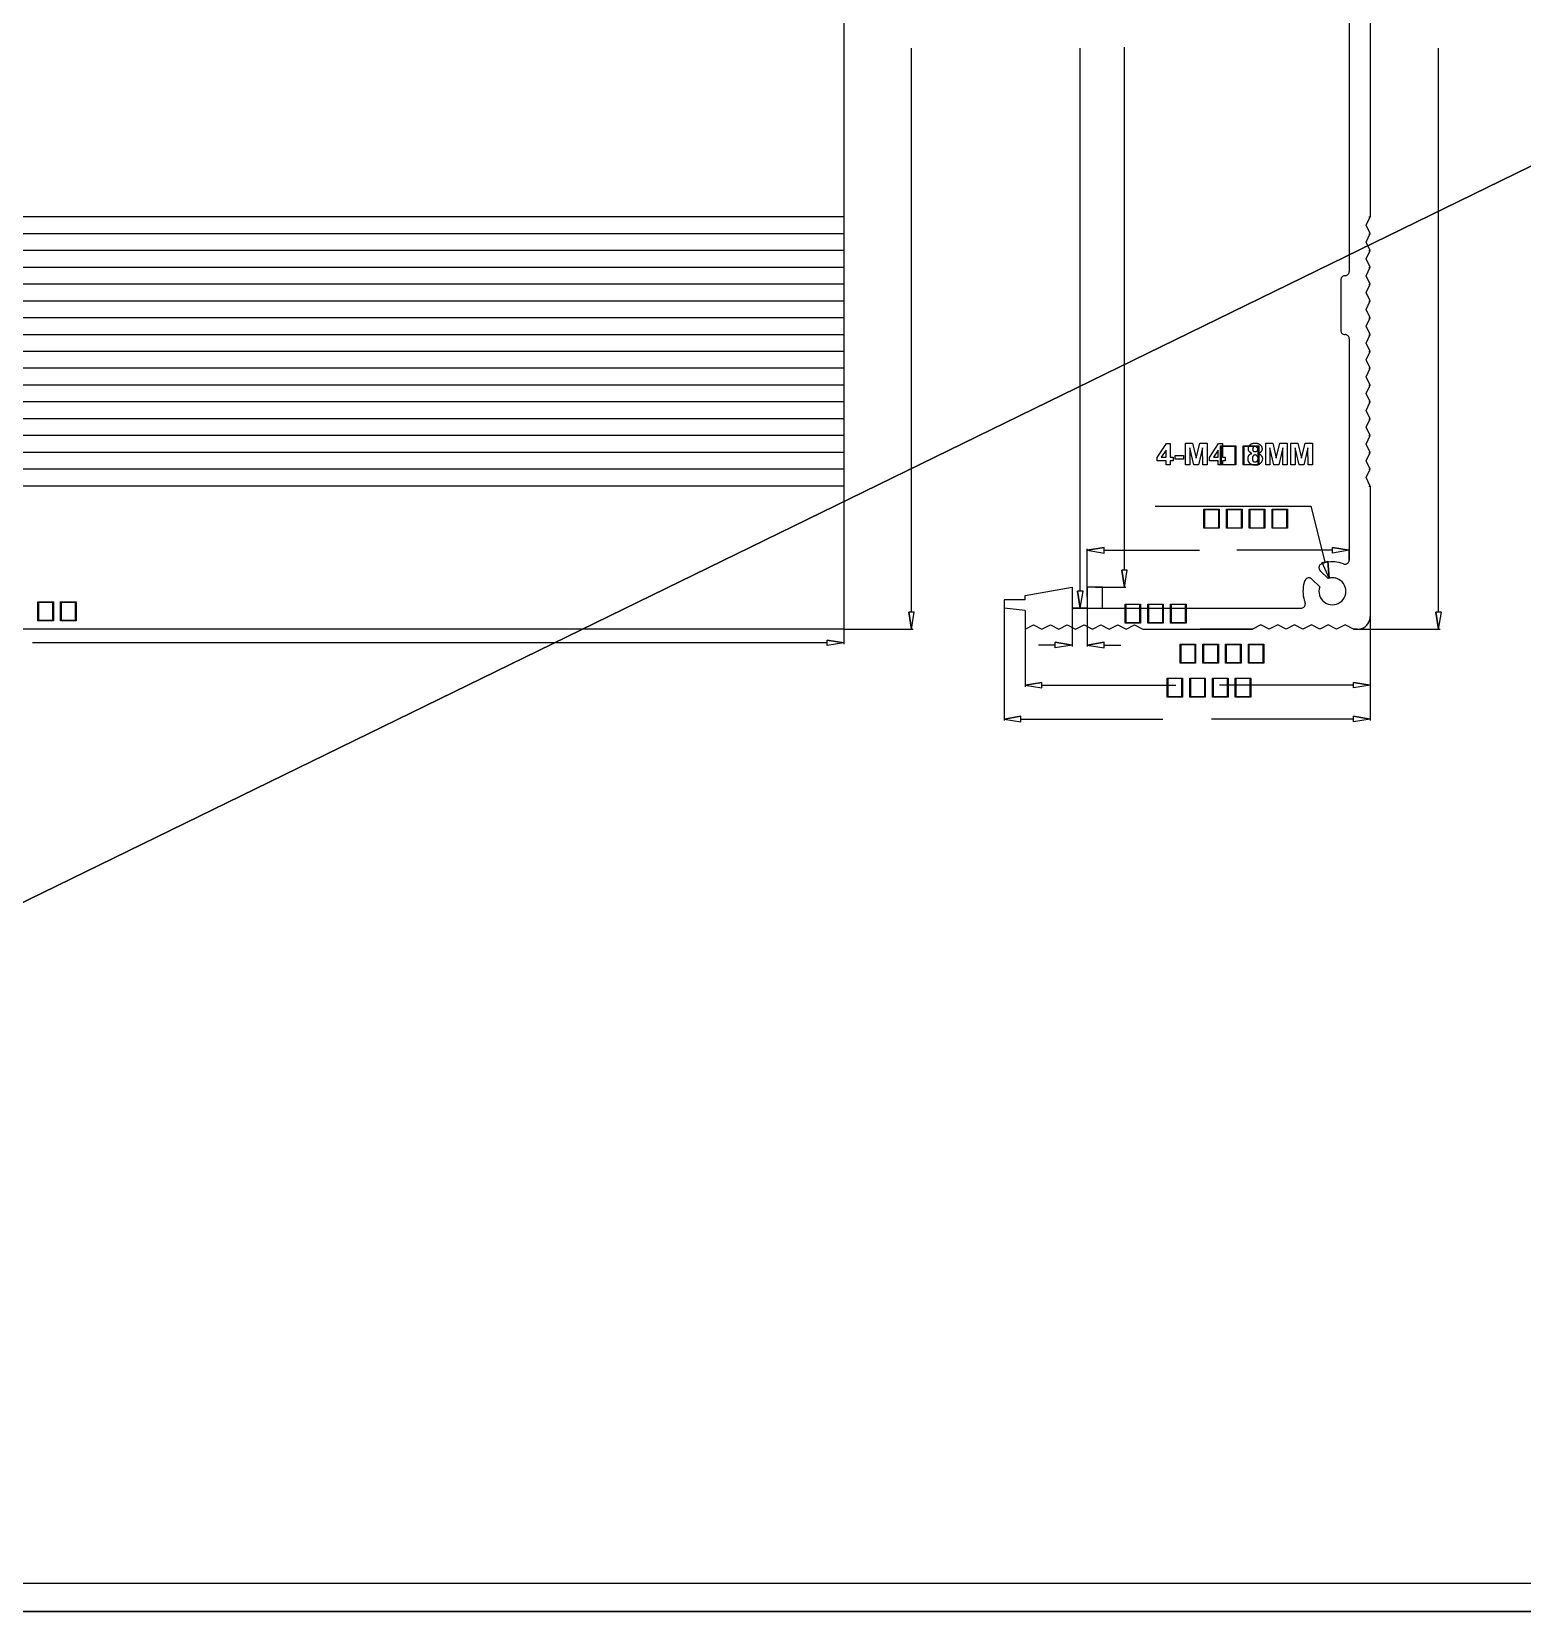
# Model space of a CAD drawing. Header units: metres. Extents: x 0 to 27, y 0 to 13.2.
# Drawn here: x 6.7 to 13.53, y 0 to 7.24 of the extents above; entities that cross this region are included whole.
import ezdxf

# ---------------------------------------------------------------- set-up
doc = ezdxf.new("R2010")
doc.units = ezdxf.units.M
doc.linetypes.add('AUSGEZOGEN', pattern=[0])
doc.layers.get('0').update_dxf_attribs({"linetype": 'AUSGEZOGEN'})

msp = doc.modelspace()

# ---------------------------------------------------------------- linework, layer by layer
for points in [[(0, 0), (26.9861, 0), (0, 0), (26.9861, 0), (26.9861, 13.1806), (0, 0), (26.9861, 13.1806), (0, 13.1806), (0, 0)], [(0, 0), (26.9861, 0), (26.9861, 0), (26.9861, 13.1806), (26.9861, 13.1806), (0, 13.1806), (0, 0)], [(0.2681, 0.1292), (26.718, 0.1292), (26.718, 0.1292), (26.718, 13.0513), (26.718, 13.0513), (0.2681, 13.0513), (0.2681, 13.0513), (0.2681, 0.1292)], [(10.4176, 10.0948), (10.4176, 4.5022)], [(12.8298, 8.2049), (12.8298, 6.3921)], [(12.7334, 7.4528), (12.7334, 6.1414)], [(11.7035, 4.7722), (11.7035, 7.1697)], [(10.7277, 4.5793), (10.7277, 7.1648)], [(11.5011, 4.6758), (11.5011, 7.1648)], [(13.1426, 4.5793), (13.1426, 7.1648)], [(10.4176, 6.3918), (2.7037, 6.3918)], [(12.8298, 5.6979), (12.8105, 5.7364), (12.8105, 5.7364), (12.8298, 5.775), (12.8298, 5.775), (12.8105, 5.8136), (12.8105, 5.8136), (12.8298, 5.8521), (12.8298, 5.8521), (12.8105, 5.8907), (12.8105, 5.8907), (12.8298, 5.9293), (12.8298, 5.9293), (12.8105, 5.9679), (12.8105, 5.9679), (12.8298, 6.0064), (12.8298, 6.0064), (12.8105, 6.045), (12.8105, 6.045), (12.8298, 6.0836), (12.8298, 6.0836), (12.8105, 6.1221), (12.8105, 6.1221), (12.8298, 6.1607), (12.8298, 6.1607), (12.8105, 6.1993), (12.8105, 6.1993), (12.8298, 6.2378), (12.8298, 6.2378), (12.8105, 6.2764), (12.8105, 6.2764), (12.8298, 6.315), (12.8298, 6.315), (12.8105, 6.3536), (12.8105, 6.3536), (12.8298, 6.3921)], [(12.8239, 6.3918), (12.8296, 6.3918)], [(10.4176, 6.3147), (2.7037, 6.3147)], [(12.8239, 6.3147), (12.8296, 6.3147)], [(10.4176, 6.2375), (2.7037, 6.2375)], [(12.8239, 6.2375), (12.8296, 6.2375)], [(10.4176, 6.1604), (2.7037, 6.1604)], [(12.8239, 6.1604), (12.8296, 6.1604)], [(10.4176, 6.0833), (2.7037, 6.0833)], [(12.7141, 6.1221), (12.7109, 6.1219), (12.708, 6.1212), (12.7052, 6.12), (12.7027, 6.1184), (12.7004, 6.1165), (12.6985, 6.1142), (12.6969, 6.1117), (12.6958, 6.1089), (12.695, 6.106), (12.6948, 6.1029)], [(12.6948, 6.1029), (12.6948, 5.8714)], [(12.7141, 6.1221), (12.7172, 6.1224), (12.7202, 6.1231), (12.7229, 6.1243), (12.7255, 6.1259), (12.7277, 6.1278), (12.7296, 6.13), (12.7312, 6.1326), (12.7324, 6.1353), (12.7331, 6.1383), (12.7334, 6.1414)], [(12.7141, 6.1221), (12.7141, 6.1221)], [(12.8239, 6.0833), (12.8296, 6.0833)], [(10.4176, 6.0061), (2.7037, 6.0061)], [(12.8239, 6.0061), (12.8296, 6.0061)], [(10.4176, 5.9284), (2.7037, 5.9284)], [(12.6948, 5.8714), (12.695, 5.8683), (12.6958, 5.8653), (12.6969, 5.8626), (12.6985, 5.86), (12.7004, 5.8578), (12.7027, 5.8559), (12.7052, 5.8543), (12.708, 5.8531), (12.7109, 5.8524), (12.7141, 5.8521)], [(12.8236, 5.9284), (12.8293, 5.9284)], [(10.4176, 5.8515), (2.7037, 5.8515)], [(12.7334, 5.8329), (12.7331, 5.836), (12.7324, 5.839), (12.7312, 5.8417), (12.7296, 5.8443), (12.7277, 5.8465), (12.7255, 5.8484), (12.7229, 5.85), (12.7202, 5.8512), (12.7172, 5.8519), (12.7141, 5.8521)], [(12.7141, 5.8521), (12.7141, 5.8521)], [(12.7334, 5.8329), (12.7334, 4.8188)], [(12.8237, 5.8515), (12.8295, 5.8515)], [(10.4176, 5.7747), (2.7037, 5.7747)], [(12.8239, 5.7747), (12.8296, 5.7747)], [(10.4176, 5.6976), (2.7037, 5.6976)], [(12.8298, 5.1579), (12.8105, 5.1965), (12.8105, 5.1965), (12.8298, 5.235), (12.8298, 5.235), (12.8105, 5.2736), (12.8105, 5.2736), (12.8298, 5.3122), (12.8298, 5.3122), (12.8105, 5.3507), (12.8105, 5.3507), (12.8298, 5.3893), (12.8298, 5.3893), (12.8105, 5.4279), (12.8105, 5.4279), (12.8298, 5.4665), (12.8298, 5.4665), (12.8105, 5.505), (12.8105, 5.505), (12.8298, 5.5436), (12.8298, 5.5436), (12.8105, 5.5822), (12.8105, 5.5822), (12.8298, 5.6207), (12.8298, 5.6207), (12.8105, 5.6593), (12.8105, 5.6593), (12.8298, 5.6979)], [(12.8239, 5.6976), (12.8296, 5.6976)], [(10.4176, 5.6204), (2.7037, 5.6204)], [(12.8239, 5.6204), (12.8296, 5.6204)], [(10.4176, 5.5433), (2.7037, 5.5433)], [(12.8239, 5.5433), (12.8296, 5.5433)], [(10.4176, 5.4661), (2.7037, 5.4661)], [(12.8239, 5.4661), (12.8296, 5.4661)], [(10.4176, 5.389), (2.7037, 5.389)], [(12.8239, 5.389), (12.8296, 5.389)], [(10.4176, 5.3119), (2.7037, 5.3119)], [(11.8942, 5.2547), (11.8942, 5.2741), (11.8942, 5.2741), (11.8539, 5.2741), (11.8539, 5.2741), (11.8539, 5.2894), (11.8539, 5.2894), (11.8956, 5.3533), (11.8956, 5.3533), (11.9136, 5.3533), (11.9136, 5.3533), (11.9136, 5.2908), (11.9136, 5.2908), (11.9261, 5.2908), (11.9261, 5.2908), (11.9261, 5.2741), (11.9261, 5.2741), (11.9136, 5.2741), (11.9136, 5.2741), (11.9136, 5.2547), (11.9136, 5.2547), (11.8942, 5.2547)], [(11.8942, 5.2908), (11.8942, 5.3227), (11.8942, 5.3227), (11.8719, 5.2908), (11.8719, 5.2908), (11.8942, 5.2908)], [(11.9358, 5.2811), (11.9358, 5.2977), (11.9358, 5.2977), (11.9733, 5.2977), (11.9733, 5.2977), (11.9733, 5.2811), (11.9733, 5.2811), (11.9358, 5.2811)], [(11.9831, 5.2547), (11.9831, 5.3547), (11.9831, 5.3547), (12.015, 5.3547), (12.015, 5.3547), (12.0317, 5.2852), (12.0317, 5.2852), (12.0483, 5.3547), (12.0483, 5.3547), (12.0817, 5.3547), (12.0817, 5.3547), (12.0817, 5.2547), (12.0817, 5.2547), (12.0622, 5.2547), (12.0622, 5.2547), (12.0608, 5.3325), (12.0608, 5.3325), (12.0428, 5.2547), (12.0428, 5.2547), (12.0206, 5.2547), (12.0206, 5.2547), (12.0025, 5.3325), (12.0025, 5.3325), (12.0025, 5.2547), (12.0025, 5.2547), (11.9831, 5.2547)], [(12.1331, 5.2547), (12.1331, 5.2741), (12.1331, 5.2741), (12.0928, 5.2741), (12.0928, 5.2741), (12.0928, 5.2894), (12.0928, 5.2894), (12.1344, 5.3533), (12.1344, 5.3533), (12.1525, 5.3533), (12.1525, 5.3533), (12.1525, 5.2908), (12.1525, 5.2908), (12.165, 5.2908), (12.165, 5.2908), (12.165, 5.2741), (12.165, 5.2741), (12.1525, 5.2741), (12.1525, 5.2741), (12.1525, 5.2547), (12.1525, 5.2547), (12.1331, 5.2547)], [(12.1331, 5.2908), (12.1331, 5.3227), (12.1331, 5.3227), (12.1108, 5.2908), (12.1108, 5.2908), (12.1331, 5.2908)], [(12.1434, 5.2547), (12.1434, 5.3422), (12.1434, 5.3422), (12.2142, 5.3422), (12.2142, 5.3422), (12.2142, 5.2547), (12.2142, 5.2547), (12.1434, 5.2547)], [(12.1462, 5.2575), (12.2114, 5.2575), (12.2114, 5.2575), (12.2114, 5.3394), (12.2114, 5.3394), (12.1462, 5.3394), (12.1462, 5.3394), (12.1462, 5.2575)], [(12.2476, 5.2547), (12.2476, 5.3422), (12.2476, 5.3422), (12.3184, 5.3422), (12.3184, 5.3422), (12.3184, 5.2547), (12.3184, 5.2547), (12.2476, 5.2547)], [(12.2503, 5.2575), (12.3156, 5.2575), (12.3156, 5.2575), (12.3156, 5.3394), (12.3156, 5.3394), (12.2503, 5.3394), (12.2503, 5.3394), (12.2503, 5.2575)], [(12.2867, 5.3075), (12.2857, 5.308), (12.2857, 5.308), (12.2847, 5.3085), (12.2847, 5.3085), (12.2838, 5.3091), (12.2838, 5.3091), (12.2828, 5.3096), (12.2828, 5.3096), (12.2819, 5.3102), (12.2819, 5.3102), (12.2811, 5.3108), (12.2811, 5.3108), (12.2803, 5.3114), (12.2803, 5.3114), (12.2795, 5.312), (12.2795, 5.312), (12.2787, 5.3126), (12.2787, 5.3126), (12.278, 5.3132), (12.278, 5.3132), (12.2773, 5.3139), (12.2773, 5.3139), (12.2766, 5.3145), (12.2766, 5.3145), (12.276, 5.3152), (12.276, 5.3152), (12.2754, 5.3158), (12.2754, 5.3158), (12.2748, 5.3165), (12.2748, 5.3165), (12.2742, 5.3172), (12.2742, 5.3172), (12.2739, 5.3177), (12.2739, 5.3177), (12.2736, 5.3183), (12.2736, 5.3183), (12.2733, 5.3189), (12.2733, 5.3189), (12.273, 5.3195), (12.273, 5.3195), (12.2728, 5.3201), (12.2728, 5.3201), (12.2726, 5.3207), (12.2726, 5.3207), (12.2723, 5.3214), (12.2723, 5.3214), (12.2722, 5.3221), (12.2722, 5.3221), (12.272, 5.3228), (12.272, 5.3228), (12.2719, 5.3235), (12.2719, 5.3235), (12.2717, 5.3242), (12.2717, 5.3242), (12.2716, 5.325), (12.2716, 5.325), (12.2716, 5.3258), (12.2716, 5.3258), (12.2715, 5.3266), (12.2715, 5.3266), (12.2715, 5.3274), (12.2715, 5.3274), (12.2715, 5.3283), (12.2715, 5.3283), (12.2715, 5.3297), (12.2715, 5.3297), (12.2716, 5.331), (12.2716, 5.331), (12.2717, 5.3323), (12.2717, 5.3323), (12.2719, 5.3336), (12.2719, 5.3336), (12.2721, 5.3348), (12.2721, 5.3348), (12.2724, 5.3361), (12.2724, 5.3361), (12.2728, 5.3372), (12.2728, 5.3372), (12.2732, 5.3384), (12.2732, 5.3384), (12.2737, 5.3395), (12.2737, 5.3395), (12.2742, 5.3406), (12.2742, 5.3406), (12.2747, 5.3416), (12.2747, 5.3416), (12.2754, 5.3426), (12.2754, 5.3426), (12.2761, 5.3436), (12.2761, 5.3436), (12.2768, 5.3446), (12.2768, 5.3446), (12.2776, 5.3455), (12.2776, 5.3455), (12.2784, 5.3464), (12.2784, 5.3464), (12.2795, 5.3474), (12.2795, 5.3474), (12.2806, 5.3483), (12.2806, 5.3483), (12.2818, 5.3492), (12.2818, 5.3492), (12.283, 5.35), (12.283, 5.35), (12.2843, 5.3508), (12.2843, 5.3508), (12.2856, 5.3514), (12.2856, 5.3514), (12.287, 5.3521), (12.287, 5.3521), (12.2885, 5.3526), (12.2885, 5.3526), (12.29, 5.3531), (12.29, 5.3531), (12.2915, 5.3535), (12.2915, 5.3535), (12.2932, 5.3539), (12.2932, 5.3539), (12.2948, 5.3542), (12.2948, 5.3542), (12.2965, 5.3544), (12.2965, 5.3544), (12.2983, 5.3546), (12.2983, 5.3546), (12.3001, 5.3547), (12.3001, 5.3547), (12.302, 5.3547), (12.302, 5.3547), (12.3039, 5.3547), (12.3039, 5.3547), (12.3057, 5.3546), (12.3057, 5.3546), (12.3075, 5.3544), (12.3075, 5.3544), (12.3092, 5.3542), (12.3092, 5.3542), (12.3109, 5.3539), (12.3109, 5.3539), (12.3125, 5.3535), (12.3125, 5.3535), (12.3141, 5.3531), (12.3141, 5.3531), (12.3156, 5.3526), (12.3156, 5.3526), (12.317, 5.3521), (12.317, 5.3521), (12.3184, 5.3514), (12.3184, 5.3514), (12.3197, 5.3508), (12.3197, 5.3508), (12.321, 5.35), (12.321, 5.35), (12.3223, 5.3492), (12.3223, 5.3492), (12.3234, 5.3483), (12.3234, 5.3483), (12.3246, 5.3474), (12.3246, 5.3474), (12.3256, 5.3464), (12.3256, 5.3464), (12.3266, 5.3455), (12.3266, 5.3455), (12.3276, 5.3446), (12.3276, 5.3446), (12.3285, 5.3436), (12.3285, 5.3436), (12.3293, 5.3426), (12.3293, 5.3426), (12.33, 5.3416), (12.33, 5.3416), (12.3307, 5.3406), (12.3307, 5.3406), (12.3313, 5.3395), (12.3313, 5.3395), (12.3319, 5.3384), (12.3319, 5.3384), (12.3324, 5.3372), (12.3324, 5.3372), (12.3328, 5.3361), (12.3328, 5.3361), (12.3332, 5.3348), (12.3332, 5.3348), (12.3334, 5.3336), (12.3334, 5.3336), (12.3337, 5.3323), (12.3337, 5.3323), (12.3338, 5.331), (12.3338, 5.331), (12.3339, 5.3297), (12.3339, 5.3297), (12.334, 5.3283), (12.334, 5.3283), (12.334, 5.3274), (12.334, 5.3274), (12.3339, 5.3266), (12.3339, 5.3266), (12.3338, 5.3257), (12.3338, 5.3257), (12.3337, 5.3249), (12.3337, 5.3249), (12.3336, 5.3241), (12.3336, 5.3241), (12.3334, 5.3233), (12.3334, 5.3233), (12.3332, 5.3225), (12.3332, 5.3225), (12.3329, 5.3217), (12.3329, 5.3217), (12.3326, 5.3209), (12.3326, 5.3209), (12.3323, 5.3202), (12.3323, 5.3202), (12.332, 5.3194), (12.332, 5.3194), (12.3316, 5.3187), (12.3316, 5.3187), (12.3312, 5.3179), (12.3312, 5.3179), (12.3308, 5.3172), (12.3308, 5.3172), (12.3303, 5.3165), (12.3303, 5.3165), (12.3298, 5.3158), (12.3298, 5.3158), (12.3293, 5.3151), (12.3293, 5.3151), (12.3287, 5.3145), (12.3287, 5.3145), (12.3281, 5.3138), (12.3281, 5.3138), (12.3275, 5.3132), (12.3275, 5.3132), (12.3268, 5.3126), (12.3268, 5.3126), (12.3261, 5.312), (12.3261, 5.312), (12.3254, 5.3115), (12.3254, 5.3115), (12.3246, 5.3109), (12.3246, 5.3109), (12.3238, 5.3104), (12.3238, 5.3104), (12.323, 5.3099), (12.323, 5.3099), (12.3221, 5.3095), (12.3221, 5.3095), (12.3212, 5.309), (12.3212, 5.309), (12.3203, 5.3086), (12.3203, 5.3086), (12.3193, 5.3082), (12.3193, 5.3082), (12.3183, 5.3078), (12.3183, 5.3078), (12.3173, 5.3075), (12.3173, 5.3075), (12.3183, 5.3071), (12.3183, 5.3071), (12.3193, 5.3067), (12.3193, 5.3067), (12.3203, 5.3063), (12.3203, 5.3063), (12.3212, 5.3058), (12.3212, 5.3058), (12.3221, 5.3053), (12.3221, 5.3053), (12.323, 5.3048), (12.323, 5.3048), (12.3238, 5.3042), (12.3238, 5.3042), (12.3246, 5.3037), (12.3246, 5.3037), (12.3254, 5.303), (12.3254, 5.303), (12.3261, 5.3024), (12.3261, 5.3024), (12.3268, 5.3017), (12.3268, 5.3017), (12.3275, 5.301), (12.3275, 5.301), (12.3281, 5.3002), (12.3281, 5.3002), (12.3287, 5.2994), (12.3287, 5.2994), (12.3293, 5.2986), (12.3293, 5.2986), (12.3298, 5.2977), (12.3298, 5.2977), (12.3305, 5.297), (12.3305, 5.297), (12.3311, 5.2963), (12.3311, 5.2963), (12.3317, 5.2956), (12.3317, 5.2956), (12.3322, 5.2948), (12.3322, 5.2948), (12.3327, 5.294), (12.3327, 5.294), (12.3332, 5.2932), (12.3332, 5.2932), (12.3336, 5.2924), (12.3336, 5.2924), (12.334, 5.2915), (12.334, 5.2915), (12.3343, 5.2906), (12.3343, 5.2906), (12.3346, 5.2897), (12.3346, 5.2897), (12.3348, 5.2888), (12.3348, 5.2888), (12.335, 5.2879), (12.335, 5.2879), (12.3352, 5.2869), (12.3352, 5.2869), (12.3353, 5.2859), (12.3353, 5.2859), (12.3353, 5.2849), (12.3353, 5.2849), (12.3354, 5.2839), (12.3354, 5.2839), (12.3353, 5.2821), (12.3353, 5.2821), (12.3352, 5.2805), (12.3352, 5.2805), (12.335, 5.2788), (12.335, 5.2788), (12.3347, 5.2773), (12.3347, 5.2773), (12.3344, 5.2757), (12.3344, 5.2757), (12.334, 5.2742), (12.334, 5.2742), (12.3335, 5.2728), (12.3335, 5.2728), (12.3329, 5.2714), (12.3329, 5.2714), (12.3323, 5.27), (12.3323, 5.27), (12.3316, 5.2687), (12.3316, 5.2687), (12.3308, 5.2674), (12.3308, 5.2674), (12.3299, 5.2662), (12.3299, 5.2662), (12.3289, 5.265), (12.3289, 5.265), (12.3279, 5.2638), (12.3279, 5.2638), (12.3268, 5.2627), (12.3268, 5.2627), (12.3256, 5.2616), (12.3256, 5.2616), (12.3246, 5.2606), (12.3246, 5.2606), (12.3234, 5.2597), (12.3234, 5.2597), (12.3223, 5.2588), (12.3223, 5.2588), (12.321, 5.258), (12.321, 5.258), (12.3197, 5.2572), (12.3197, 5.2572), (12.3184, 5.2566), (12.3184, 5.2566), (12.317, 5.2559), (12.317, 5.2559), (12.3156, 5.2554), (12.3156, 5.2554), (12.3141, 5.2549), (12.3141, 5.2549), (12.3125, 5.2545), (12.3125, 5.2545), (12.3109, 5.2541), (12.3109, 5.2541), (12.3092, 5.2538), (12.3092, 5.2538), (12.3075, 5.2536), (12.3075, 5.2536), (12.3057, 5.2534), (12.3057, 5.2534), (12.3039, 5.2533), (12.3039, 5.2533), (12.302, 5.2533), (12.302, 5.2533), (12.3005, 5.2533), (12.3005, 5.2533), (12.2989, 5.2534), (12.2989, 5.2534), (12.2974, 5.2535), (12.2974, 5.2535), (12.2959, 5.2537), (12.2959, 5.2537), (12.2945, 5.254), (12.2945, 5.254), (12.293, 5.2543), (12.293, 5.2543), (12.2916, 5.2546), (12.2916, 5.2546), (12.2902, 5.255), (12.2902, 5.255), (12.2888, 5.2555), (12.2888, 5.2555), (12.2875, 5.256), (12.2875, 5.256), (12.2861, 5.2566), (12.2861, 5.2566), (12.2848, 5.2572), (12.2848, 5.2572), (12.2835, 5.2579), (12.2835, 5.2579), (12.2823, 5.2586), (12.2823, 5.2586), (12.281, 5.2594), (12.281, 5.2594), (12.2798, 5.2602), (12.2798, 5.2602), (12.2786, 5.2613), (12.2786, 5.2613), (12.2775, 5.2624), (12.2775, 5.2624), (12.2765, 5.2636), (12.2765, 5.2636), (12.2755, 5.2648), (12.2755, 5.2648), (12.2747, 5.266), (12.2747, 5.266), (12.2739, 5.2673), (12.2739, 5.2673), (12.2732, 5.2686), (12.2732, 5.2686), (12.2725, 5.27), (12.2725, 5.27), (12.2719, 5.2714), (12.2719, 5.2714), (12.2714, 5.2728), (12.2714, 5.2728), (12.271, 5.2743), (12.271, 5.2743), (12.2707, 5.2759), (12.2707, 5.2759), (12.2704, 5.2775), (12.2704, 5.2775), (12.2702, 5.2791), (12.2702, 5.2791), (12.2701, 5.2808), (12.2701, 5.2808), (12.2701, 5.2825), (12.2701, 5.2825), (12.2701, 5.2835), (12.2701, 5.2835), (12.2701, 5.2845), (12.2701, 5.2845), (12.2702, 5.2855), (12.2702, 5.2855), (12.2703, 5.2866), (12.2703, 5.2866), (12.2703, 5.2875), (12.2703, 5.2875), (12.2705, 5.2885), (12.2705, 5.2885), (12.2706, 5.2895), (12.2706, 5.2895), (12.2708, 5.2905), (12.2708, 5.2905), (12.271, 5.2914), (12.271, 5.2914), (12.2712, 5.2923), (12.2712, 5.2923), (12.2714, 5.2933), (12.2714, 5.2933), (12.2716, 5.2942), (12.2716, 5.2942), (12.2719, 5.2951), (12.2719, 5.2951), (12.2722, 5.296), (12.2722, 5.296), (12.2725, 5.2969), (12.2725, 5.2969), (12.2729, 5.2977), (12.2729, 5.2977), (12.2734, 5.2986), (12.2734, 5.2986), (12.274, 5.2994), (12.274, 5.2994), (12.2746, 5.3002), (12.2746, 5.3002), (12.2753, 5.301), (12.2753, 5.301), (12.276, 5.3017), (12.276, 5.3017), (12.2768, 5.3024), (12.2768, 5.3024), (12.2776, 5.303), (12.2776, 5.303), (12.2784, 5.3037), (12.2784, 5.3037), (12.2793, 5.3042), (12.2793, 5.3042), (12.2802, 5.3048), (12.2802, 5.3048), (12.2812, 5.3053), (12.2812, 5.3053), (12.2822, 5.3058), (12.2822, 5.3058), (12.2833, 5.3063), (12.2833, 5.3063), (12.2844, 5.3067), (12.2844, 5.3067), (12.2856, 5.3071), (12.2856, 5.3071), (12.2867, 5.3075), (12.2867, 5.3075), (12.2867, 5.3075)], [(12.2895, 5.2852), (12.2895, 5.2842), (12.2895, 5.2842), (12.2896, 5.2832), (12.2896, 5.2832), (12.2896, 5.2823), (12.2896, 5.2823), (12.2897, 5.2813), (12.2897, 5.2813), (12.2898, 5.2804), (12.2898, 5.2804), (12.2899, 5.2796), (12.2899, 5.2796), (12.2901, 5.2788), (12.2901, 5.2788), (12.2902, 5.278), (12.2902, 5.278), (12.2904, 5.2772), (12.2904, 5.2772), (12.2906, 5.2765), (12.2906, 5.2765), (12.2908, 5.2758), (12.2908, 5.2758), (12.2911, 5.2751), (12.2911, 5.2751), (12.2914, 5.2745), (12.2914, 5.2745), (12.2916, 5.2739), (12.2916, 5.2739), (12.292, 5.2733), (12.292, 5.2733), (12.2923, 5.2727), (12.2923, 5.2727), (12.2928, 5.2722), (12.2928, 5.2722), (12.2934, 5.2718), (12.2934, 5.2718), (12.2939, 5.2713), (12.2939, 5.2713), (12.2945, 5.2709), (12.2945, 5.2709), (12.295, 5.2706), (12.295, 5.2706), (12.2956, 5.2702), (12.2956, 5.2702), (12.2962, 5.2699), (12.2962, 5.2699), (12.2968, 5.2696), (12.2968, 5.2696), (12.2974, 5.2694), (12.2974, 5.2694), (12.2981, 5.2692), (12.2981, 5.2692), (12.2987, 5.269), (12.2987, 5.269), (12.2993, 5.2688), (12.2993, 5.2688), (12.3, 5.2687), (12.3, 5.2687), (12.3007, 5.2686), (12.3007, 5.2686), (12.3013, 5.2686), (12.3013, 5.2686), (12.302, 5.2686), (12.302, 5.2686), (12.3027, 5.2686), (12.3027, 5.2686), (12.3034, 5.2686), (12.3034, 5.2686), (12.3041, 5.2687), (12.3041, 5.2687), (12.3047, 5.2688), (12.3047, 5.2688), (12.3054, 5.269), (12.3054, 5.269), (12.306, 5.2692), (12.306, 5.2692), (12.3066, 5.2694), (12.3066, 5.2694), (12.3072, 5.2696), (12.3072, 5.2696), (12.3078, 5.2699), (12.3078, 5.2699), (12.3084, 5.2702), (12.3084, 5.2702), (12.309, 5.2706), (12.309, 5.2706), (12.3096, 5.2709), (12.3096, 5.2709), (12.3101, 5.2713), (12.3101, 5.2713), (12.3107, 5.2718), (12.3107, 5.2718), (12.3112, 5.2722), (12.3112, 5.2722), (12.3117, 5.2727), (12.3117, 5.2727), (12.3122, 5.2733), (12.3122, 5.2733), (12.3127, 5.2738), (12.3127, 5.2738), (12.3132, 5.2744), (12.3132, 5.2744), (12.3136, 5.275), (12.3136, 5.275), (12.3139, 5.2756), (12.3139, 5.2756), (12.3143, 5.2763), (12.3143, 5.2763), (12.3146, 5.2769), (12.3146, 5.2769), (12.3149, 5.2776), (12.3149, 5.2776), (12.3151, 5.2783), (12.3151, 5.2783), (12.3153, 5.279), (12.3153, 5.279), (12.3155, 5.2798), (12.3155, 5.2798), (12.3157, 5.2806), (12.3157, 5.2806), (12.3158, 5.2814), (12.3158, 5.2814), (12.3158, 5.2822), (12.3158, 5.2822), (12.3159, 5.283), (12.3159, 5.283), (12.3159, 5.2839), (12.3159, 5.2839), (12.3159, 5.2847), (12.3159, 5.2847), (12.3158, 5.2856), (12.3158, 5.2856), (12.3158, 5.2864), (12.3158, 5.2864), (12.3157, 5.2872), (12.3157, 5.2872), (12.3155, 5.2879), (12.3155, 5.2879), (12.3153, 5.2887), (12.3153, 5.2887), (12.3151, 5.2894), (12.3151, 5.2894), (12.3149, 5.2901), (12.3149, 5.2901), (12.3146, 5.2908), (12.3146, 5.2908), (12.3143, 5.2915), (12.3143, 5.2915), (12.3139, 5.2921), (12.3139, 5.2921), (12.3136, 5.2927), (12.3136, 5.2927), (12.3132, 5.2933), (12.3132, 5.2933), (12.3127, 5.2939), (12.3127, 5.2939), (12.3122, 5.2944), (12.3122, 5.2944), (12.3117, 5.295), (12.3117, 5.295), (12.3112, 5.2956), (12.3112, 5.2956), (12.3107, 5.2963), (12.3107, 5.2963), (12.3101, 5.2969), (12.3101, 5.2969), (12.3096, 5.2974), (12.3096, 5.2974), (12.309, 5.2979), (12.309, 5.2979), (12.3084, 5.2984), (12.3084, 5.2984), (12.3078, 5.2988), (12.3078, 5.2988), (12.3072, 5.2991), (12.3072, 5.2991), (12.3066, 5.2995), (12.3066, 5.2995), (12.306, 5.2997), (12.306, 5.2997), (12.3054, 5.3), (12.3054, 5.3), (12.3047, 5.3002), (12.3047, 5.3002), (12.3041, 5.3003), (12.3041, 5.3003), (12.3034, 5.3004), (12.3034, 5.3004), (12.3027, 5.3005), (12.3027, 5.3005), (12.302, 5.3005), (12.302, 5.3005), (12.3012, 5.3005), (12.3012, 5.3005), (12.3004, 5.3004), (12.3004, 5.3004), (12.2996, 5.3003), (12.2996, 5.3003), (12.2988, 5.3002), (12.2988, 5.3002), (12.2981, 5.3), (12.2981, 5.3), (12.2974, 5.2997), (12.2974, 5.2997), (12.2967, 5.2995), (12.2967, 5.2995), (12.2961, 5.2991), (12.2961, 5.2991), (12.2955, 5.2988), (12.2955, 5.2988), (12.295, 5.2984), (12.295, 5.2984), (12.2944, 5.2979), (12.2944, 5.2979), (12.2939, 5.2974), (12.2939, 5.2974), (12.2935, 5.2969), (12.2935, 5.2969), (12.2931, 5.2963), (12.2931, 5.2963), (12.2927, 5.2956), (12.2927, 5.2956), (12.2923, 5.295), (12.2923, 5.295), (12.292, 5.2944), (12.292, 5.2944), (12.2916, 5.2939), (12.2916, 5.2939), (12.2914, 5.2934), (12.2914, 5.2934), (12.2911, 5.2928), (12.2911, 5.2928), (12.2908, 5.2922), (12.2908, 5.2922), (12.2906, 5.2917), (12.2906, 5.2917), (12.2904, 5.2911), (12.2904, 5.2911), (12.2902, 5.2905), (12.2902, 5.2905), (12.2901, 5.2898), (12.2901, 5.2898), (12.2899, 5.2892), (12.2899, 5.2892), (12.2898, 5.2886), (12.2898, 5.2886), (12.2897, 5.2879), (12.2897, 5.2879), (12.2896, 5.2873), (12.2896, 5.2873), (12.2896, 5.2866), (12.2896, 5.2866), (12.2895, 5.2859), (12.2895, 5.2859), (12.2895, 5.2852), (12.2895, 5.2852), (12.2895, 5.2852)], [(12.2909, 5.3269), (12.2909, 5.3262), (12.2909, 5.3262), (12.291, 5.3256), (12.291, 5.3256), (12.291, 5.3249), (12.291, 5.3249), (12.2911, 5.3243), (12.2911, 5.3243), (12.2912, 5.3237), (12.2912, 5.3237), (12.2913, 5.3231), (12.2913, 5.3231), (12.2914, 5.3226), (12.2914, 5.3226), (12.2916, 5.3221), (12.2916, 5.3221), (12.2918, 5.3215), (12.2918, 5.3215), (12.292, 5.3211), (12.292, 5.3211), (12.2922, 5.3206), (12.2922, 5.3206), (12.2925, 5.3201), (12.2925, 5.3201), (12.2927, 5.3197), (12.2927, 5.3197), (12.293, 5.3193), (12.293, 5.3193), (12.2934, 5.3189), (12.2934, 5.3189), (12.2937, 5.3186), (12.2937, 5.3186), (12.294, 5.3182), (12.294, 5.3182), (12.2944, 5.3179), (12.2944, 5.3179), (12.2948, 5.3176), (12.2948, 5.3176), (12.2953, 5.3174), (12.2953, 5.3174), (12.2957, 5.3171), (12.2957, 5.3171), (12.2962, 5.3169), (12.2962, 5.3169), (12.2967, 5.3167), (12.2967, 5.3167), (12.2972, 5.3165), (12.2972, 5.3165), (12.2977, 5.3163), (12.2977, 5.3163), (12.2982, 5.3162), (12.2982, 5.3162), (12.2988, 5.3161), (12.2988, 5.3161), (12.2994, 5.316), (12.2994, 5.316), (12.3, 5.3159), (12.3, 5.3159), (12.3007, 5.3158), (12.3007, 5.3158), (12.3013, 5.3158), (12.3013, 5.3158), (12.302, 5.3158), (12.302, 5.3158), (12.3027, 5.3158), (12.3027, 5.3158), (12.3034, 5.3158), (12.3034, 5.3158), (12.304, 5.3159), (12.304, 5.3159), (12.3046, 5.316), (12.3046, 5.316), (12.3052, 5.3161), (12.3052, 5.3161), (12.3058, 5.3162), (12.3058, 5.3162), (12.3064, 5.3163), (12.3064, 5.3163), (12.3069, 5.3165), (12.3069, 5.3165), (12.3074, 5.3167), (12.3074, 5.3167), (12.3079, 5.3169), (12.3079, 5.3169), (12.3083, 5.3171), (12.3083, 5.3171), (12.3088, 5.3174), (12.3088, 5.3174), (12.3092, 5.3176), (12.3092, 5.3176), (12.3096, 5.3179), (12.3096, 5.3179), (12.31, 5.3182), (12.31, 5.3182), (12.3104, 5.3186), (12.3104, 5.3186), (12.3109, 5.3189), (12.3109, 5.3189), (12.3113, 5.3193), (12.3113, 5.3193), (12.3118, 5.3197), (12.3118, 5.3197), (12.3122, 5.3201), (12.3122, 5.3201), (12.3126, 5.3206), (12.3126, 5.3206), (12.3129, 5.3211), (12.3129, 5.3211), (12.3132, 5.3215), (12.3132, 5.3215), (12.3135, 5.3221), (12.3135, 5.3221), (12.3137, 5.3226), (12.3137, 5.3226), (12.3139, 5.3231), (12.3139, 5.3231), (12.3141, 5.3237), (12.3141, 5.3237), (12.3143, 5.3243), (12.3143, 5.3243), (12.3144, 5.3249), (12.3144, 5.3249), (12.3145, 5.3256), (12.3145, 5.3256), (12.3145, 5.3262), (12.3145, 5.3262), (12.3145, 5.3269), (12.3145, 5.3269), (12.3145, 5.3276), (12.3145, 5.3276), (12.3145, 5.3283), (12.3145, 5.3283), (12.3144, 5.3289), (12.3144, 5.3289), (12.3143, 5.3295), (12.3143, 5.3295), (12.3141, 5.3301), (12.3141, 5.3301), (12.3139, 5.3307), (12.3139, 5.3307), (12.3137, 5.3312), (12.3137, 5.3312), (12.3135, 5.3318), (12.3135, 5.3318), (12.3132, 5.3323), (12.3132, 5.3323), (12.3129, 5.3328), (12.3129, 5.3328), (12.3126, 5.3332), (12.3126, 5.3332), (12.3122, 5.3337), (12.3122, 5.3337), (12.3118, 5.3341), (12.3118, 5.3341), (12.3113, 5.3345), (12.3113, 5.3345), (12.3109, 5.3349), (12.3109, 5.3349), (12.3104, 5.3352), (12.3104, 5.3352), (12.31, 5.3358), (12.31, 5.3358), (12.3096, 5.3362), (12.3096, 5.3362), (12.3092, 5.3367), (12.3092, 5.3367), (12.3088, 5.3371), (12.3088, 5.3371), (12.3083, 5.3374), (12.3083, 5.3374), (12.3079, 5.3378), (12.3079, 5.3378), (12.3074, 5.3381), (12.3074, 5.3381), (12.3069, 5.3384), (12.3069, 5.3384), (12.3064, 5.3386), (12.3064, 5.3386), (12.3058, 5.3388), (12.3058, 5.3388), (12.3052, 5.339), (12.3052, 5.339), (12.3046, 5.3392), (12.3046, 5.3392), (12.304, 5.3393), (12.304, 5.3393), (12.3034, 5.3394), (12.3034, 5.3394), (12.3027, 5.3394), (12.3027, 5.3394), (12.302, 5.3394), (12.302, 5.3394), (12.3013, 5.3394), (12.3013, 5.3394), (12.3007, 5.3394), (12.3007, 5.3394), (12.3, 5.3393), (12.3, 5.3393), (12.2994, 5.3392), (12.2994, 5.3392), (12.2988, 5.339), (12.2988, 5.339), (12.2982, 5.3388), (12.2982, 5.3388), (12.2977, 5.3386), (12.2977, 5.3386), (12.2972, 5.3384), (12.2972, 5.3384), (12.2967, 5.3381), (12.2967, 5.3381), (12.2962, 5.3378), (12.2962, 5.3378), (12.2957, 5.3374), (12.2957, 5.3374), (12.2953, 5.3371), (12.2953, 5.3371), (12.2948, 5.3367), (12.2948, 5.3367), (12.2944, 5.3362), (12.2944, 5.3362), (12.294, 5.3358), (12.294, 5.3358), (12.2937, 5.3352), (12.2937, 5.3352), (12.2934, 5.3349), (12.2934, 5.3349), (12.293, 5.3345), (12.293, 5.3345), (12.2927, 5.3341), (12.2927, 5.3341), (12.2925, 5.3337), (12.2925, 5.3337), (12.2922, 5.3332), (12.2922, 5.3332), (12.292, 5.3328), (12.292, 5.3328), (12.2918, 5.3323), (12.2918, 5.3323), (12.2916, 5.3318), (12.2916, 5.3318), (12.2914, 5.3312), (12.2914, 5.3312), (12.2913, 5.3307), (12.2913, 5.3307), (12.2912, 5.3301), (12.2912, 5.3301), (12.2911, 5.3295), (12.2911, 5.3295), (12.291, 5.3289), (12.291, 5.3289), (12.291, 5.3283), (12.291, 5.3283), (12.2909, 5.3276), (12.2909, 5.3276), (12.2909, 5.3269), (12.2909, 5.3269), (12.2909, 5.3269)], [(12.3506, 5.2547), (12.3506, 5.3547), (12.3506, 5.3547), (12.3826, 5.3547), (12.3826, 5.3547), (12.3992, 5.2852), (12.3992, 5.2852), (12.4159, 5.3547), (12.4159, 5.3547), (12.4492, 5.3547), (12.4492, 5.3547), (12.4492, 5.2547), (12.4492, 5.2547), (12.4298, 5.2547), (12.4298, 5.2547), (12.4284, 5.3325), (12.4284, 5.3325), (12.4104, 5.2547), (12.4104, 5.2547), (12.3881, 5.2547), (12.3881, 5.2547), (12.3701, 5.3325), (12.3701, 5.3325), (12.3701, 5.2547), (12.3701, 5.2547), (12.3506, 5.2547)], [(12.4659, 5.2547), (12.4659, 5.3547), (12.4659, 5.3547), (12.4979, 5.3547), (12.4979, 5.3547), (12.5145, 5.2852), (12.5145, 5.2852), (12.5312, 5.3547), (12.5312, 5.3547), (12.5645, 5.3547), (12.5645, 5.3547), (12.5645, 5.2547), (12.5645, 5.2547), (12.5451, 5.2547), (12.5451, 5.2547), (12.5437, 5.3325), (12.5437, 5.3325), (12.5256, 5.2547), (12.5256, 5.2547), (12.5034, 5.2547), (12.5034, 5.2547), (12.4854, 5.3325), (12.4854, 5.3325), (12.4854, 5.2547), (12.4854, 5.2547), (12.4659, 5.2547)], [(12.8239, 5.3119), (12.8296, 5.3119)], [(10.4176, 5.2347), (2.7037, 5.2347)], [(12.8239, 5.2347), (12.8296, 5.2347)], [(10.4176, 5.1576), (2.7037, 5.1576)], [(12.8239, 5.1576), (12.8298, 5.1576)], [(12.8298, 5.1579), (12.8298, 4.5601)], [(11.8435, 5.0655), (12.5581, 5.0655), (12.5581, 5.0655), (12.6223, 4.8104)], [(12.0671, 4.9643), (12.0671, 5.0518), (12.0671, 5.0518), (12.138, 5.0518), (12.138, 5.0518), (12.138, 4.9643), (12.138, 4.9643), (12.0671, 4.9643)], [(12.0699, 4.9671), (12.1352, 4.9671), (12.1352, 4.9671), (12.1352, 5.0491), (12.1352, 5.0491), (12.0699, 5.0491), (12.0699, 5.0491), (12.0699, 4.9671)], [(12.1713, 4.9643), (12.1713, 5.0518), (12.1713, 5.0518), (12.2421, 5.0518), (12.2421, 5.0518), (12.2421, 4.9643), (12.2421, 4.9643), (12.1713, 4.9643)], [(12.1741, 4.9671), (12.2394, 4.9671), (12.2394, 4.9671), (12.2394, 5.0491), (12.2394, 5.0491), (12.1741, 5.0491), (12.1741, 5.0491), (12.1741, 4.9671)], [(12.2755, 4.9643), (12.2755, 5.0518), (12.2755, 5.0518), (12.3463, 5.0518), (12.3463, 5.0518), (12.3463, 4.9643), (12.3463, 4.9643), (12.2755, 4.9643)], [(12.2783, 4.9671), (12.3435, 4.9671), (12.3435, 4.9671), (12.3435, 5.0491), (12.3435, 5.0491), (12.2783, 5.0491), (12.2783, 5.0491), (12.2783, 4.9671)], [(12.3796, 4.9643), (12.3796, 5.0518), (12.3796, 5.0518), (12.4505, 5.0518), (12.4505, 5.0518), (12.4505, 4.9643), (12.4505, 4.9643), (12.3796, 4.9643)], [(12.3824, 4.9671), (12.4477, 4.9671), (12.4477, 4.9671), (12.4477, 5.0491), (12.4477, 5.0491), (12.3824, 5.0491), (12.3824, 5.0491), (12.3824, 4.9671)], [(11.6098, 4.8765), (11.5327, 4.8637), (11.6098, 4.8765), (11.5327, 4.8637), (11.5327, 4.8637), (11.6098, 4.8765), (11.5327, 4.8637), (11.6098, 4.8508), (11.6098, 4.8765)], [(11.5327, 4.6493), (11.5327, 4.8706)], [(11.6098, 4.8637), (12.0476, 4.8637)], [(12.6562, 4.8637), (12.2185, 4.8637)], [(12.6562, 4.8765), (12.7334, 4.8637), (12.6562, 4.8765), (12.7334, 4.8637), (12.7334, 4.8637), (12.6562, 4.8765), (12.7334, 4.8637), (12.6562, 4.8508), (12.6562, 4.8765)], [(12.7334, 4.8212), (12.7334, 4.8706)], [(12.6069, 4.8014), (12.6041, 4.8001), (12.6016, 4.7983), (12.5994, 4.7962), (12.5977, 4.7938), (12.5963, 4.7912), (12.5953, 4.7884), (12.5948, 4.7855), (12.5947, 4.7825), (12.5951, 4.7794), (12.596, 4.7764), (12.596, 4.7764), (12.5963, 4.7757), (12.5966, 4.775), (12.597, 4.7743), (12.5974, 4.7736), (12.5978, 4.7729), (12.5983, 4.7723), (12.5987, 4.7716), (12.5992, 4.771), (12.5998, 4.7704), (12.6003, 4.7698)], [(12.7068, 4.8009), (12.6971, 4.8044), (12.6872, 4.8072), (12.6772, 4.8091), (12.6671, 4.8103), (12.6569, 4.8108), (12.6468, 4.8104), (12.6366, 4.8093), (12.6266, 4.8075), (12.6167, 4.8048), (12.6069, 4.8014)], [(12.6348, 4.8136), (12.6412, 4.7356), (12.6348, 4.8136), (12.6412, 4.7356), (12.6412, 4.7356), (12.6348, 4.8136), (12.6412, 4.7356), (12.6099, 4.8073), (12.6348, 4.8136)], [(12.7068, 4.8009), (12.7098, 4.8), (12.7129, 4.7995), (12.7159, 4.7996), (12.7188, 4.8001), (12.7216, 4.801), (12.7242, 4.8024), (12.7266, 4.8042), (12.7288, 4.8063), (12.7305, 4.8088), (12.7319, 4.8116), (12.7319, 4.8116), (12.7322, 4.8123), (12.7325, 4.813), (12.7327, 4.8137), (12.7328, 4.8144), (12.733, 4.8151), (12.7331, 4.8158), (12.7332, 4.8166), (12.7333, 4.8173), (12.7333, 4.818), (12.7334, 4.8188)], [(11.6907, 4.7722), (11.7035, 4.6951), (11.6907, 4.7722), (11.7035, 4.6951), (11.7035, 4.6951), (11.6907, 4.7722), (11.7035, 4.6951), (11.7164, 4.7722), (11.6907, 4.7722)], [(12.5305, 4.7251), (12.5271, 4.7153), (12.5245, 4.7054), (12.5227, 4.6954), (12.5216, 4.6852), (12.5212, 4.6751), (12.5217, 4.6649), (12.5229, 4.6548), (12.5248, 4.6447), (12.5276, 4.6349), (12.5311, 4.6251)], [(12.5621, 4.7317), (12.5597, 4.7337), (12.5571, 4.7353), (12.5543, 4.7364), (12.5515, 4.7371), (12.5485, 4.7373), (12.5455, 4.7371), (12.5427, 4.7364), (12.5399, 4.7353), (12.5373, 4.7337), (12.5349, 4.7317), (12.5349, 4.7317), (12.5343, 4.7311), (12.5338, 4.7305), (12.5333, 4.7299), (12.5328, 4.7292), (12.5324, 4.7286), (12.5319, 4.7279), (12.5316, 4.7272), (12.5312, 4.7265), (12.5309, 4.7258), (12.5305, 4.7251)], [(12.5979, 4.6959), (12.5621, 4.7317)], [(12.5979, 4.6959), (12.5954, 4.6862), (12.5945, 4.6765), (12.5951, 4.6669), (12.5972, 4.6576), (12.6007, 4.6488), (12.6055, 4.6406), (12.6115, 4.6332), (12.6187, 4.6268), (12.6269, 4.6215), (12.6361, 4.6174), (12.6361, 4.6174), (12.6458, 4.6149), (12.6555, 4.614), (12.6651, 4.6147), (12.6744, 4.6168), (12.6832, 4.6203), (12.6914, 4.6251), (12.6988, 4.6311), (12.7052, 4.6382), (12.7105, 4.6464), (12.7145, 4.6556), (12.7145, 4.6556), (12.7171, 4.6653), (12.7179, 4.6751), (12.7173, 4.6847), (12.7152, 4.694), (12.7117, 4.7028), (12.7069, 4.7109), (12.7009, 4.7183), (12.6938, 4.7248), (12.6856, 4.7301), (12.6764, 4.7341), (12.6764, 4.7341), (12.6724, 4.7353), (12.6684, 4.7363), (12.6644, 4.7369), (12.6603, 4.7373), (12.6562, 4.7375), (12.6521, 4.7373), (12.6481, 4.7369), (12.644, 4.7363), (12.64, 4.7353), (12.6361, 4.7341)], [(12.6361, 4.7341), (12.6003, 4.7698)], [(11.2484, 4.6372), (11.152, 4.6372), (11.152, 4.6372), (11.152, 4.5986)], [(11.2484, 4.6372), (11.2484, 4.6565), (11.2484, 4.6565), (11.4633, 4.6951)], [(11.4633, 4.6951), (11.4633, 4.5986)], [(11.4882, 4.6758), (11.5011, 4.5986), (11.4882, 4.6758), (11.5011, 4.5986), (11.5011, 4.5986), (11.4882, 4.6758), (11.5011, 4.5986), (11.5139, 4.6758), (11.4882, 4.6758)], [(11.5327, 4.5986), (11.6033, 4.5986), (11.6033, 4.5986), (11.6033, 4.6951), (11.6033, 4.6951), (11.5327, 4.6951), (11.5327, 4.6951), (11.5327, 4.5986)], [(11.5704, 4.6951), (11.7105, 4.6951)], [(6.7249, 4.5402), (6.7249, 4.6277), (6.7249, 4.6277), (6.7957, 4.6277), (6.7957, 4.6277), (6.7957, 4.5402), (6.7957, 4.5402), (6.7249, 4.5402)], [(6.7277, 4.543), (6.7929, 4.543), (6.7929, 4.543), (6.7929, 4.6249), (6.7929, 4.6249), (6.7277, 4.6249), (6.7277, 4.6249), (6.7277, 4.543)], [(6.8291, 4.5402), (6.8291, 4.6277), (6.8291, 4.6277), (6.8999, 4.6277), (6.8999, 4.6277), (6.8999, 4.5402), (6.8999, 4.5402), (6.8291, 4.5402)], [(6.8318, 4.543), (6.8971, 4.543), (6.8971, 4.543), (6.8971, 4.6249), (6.8971, 4.6249), (6.8318, 4.6249), (6.8318, 4.6249), (6.8318, 4.543)], [(10.7148, 4.5793), (10.7277, 4.5022), (10.7148, 4.5793), (10.7277, 4.5022), (10.7277, 4.5022), (10.7148, 4.5793), (10.7277, 4.5022), (10.7405, 4.5793), (10.7148, 4.5793)], [(11.152, 4.6155), (11.152, 4.0828)], [(11.2484, 4.5871), (11.152, 4.5986)], [(11.2484, 4.5871), (11.2484, 4.5022)], [(11.5327, 4.5986), (11.4633, 4.5986)], [(11.4633, 4.5986), (11.5327, 4.5986)], [(11.4633, 4.5962), (11.4633, 4.4221)], [(11.5004, 4.5986), (11.508, 4.5986)], [(11.5327, 4.5962), (11.5327, 4.4221)], [(11.6033, 4.5986), (12.5132, 4.5986)], [(11.7065, 4.5297), (11.7065, 4.6172), (11.7065, 4.6172), (11.7774, 4.6172), (11.7774, 4.6172), (11.7774, 4.5297), (11.7774, 4.5297), (11.7065, 4.5297)], [(11.7093, 4.5325), (11.7746, 4.5325), (11.7746, 4.5325), (11.7746, 4.6144), (11.7746, 4.6144), (11.7093, 4.6144), (11.7093, 4.6144), (11.7093, 4.5325)], [(11.8107, 4.5297), (11.8107, 4.6172), (11.8107, 4.6172), (11.8815, 4.6172), (11.8815, 4.6172), (11.8815, 4.5297), (11.8815, 4.5297), (11.8107, 4.5297)], [(11.8135, 4.5325), (11.8787, 4.5325), (11.8787, 4.5325), (11.8787, 4.6144), (11.8787, 4.6144), (11.8135, 4.6144), (11.8135, 4.6144), (11.8135, 4.5325)], [(11.9149, 4.5297), (11.9149, 4.6172), (11.9149, 4.6172), (11.9857, 4.6172), (11.9857, 4.6172), (11.9857, 4.5297), (11.9857, 4.5297), (11.9149, 4.5297)], [(11.9176, 4.5325), (11.9829, 4.5325), (11.9829, 4.5325), (11.9829, 4.6144), (11.9829, 4.6144), (11.9176, 4.6144), (11.9176, 4.6144), (11.9176, 4.5325)], [(12.5132, 4.5986), (12.5163, 4.5989), (12.5193, 4.5996), (12.5221, 4.6008), (12.5246, 4.6024), (12.5268, 4.6043), (12.5288, 4.6065), (12.5303, 4.6091), (12.5315, 4.6118), (12.5322, 4.6148), (12.5325, 4.6179), (12.5325, 4.6179), (12.5325, 4.6187), (12.5324, 4.6194), (12.5324, 4.6201), (12.5323, 4.6209), (12.5321, 4.6216), (12.532, 4.6223), (12.5318, 4.623), (12.5316, 4.6238), (12.5313, 4.6245), (12.5311, 4.6251)], [(12.8298, 4.6155), (12.8298, 4.0828)], [(13.1297, 4.5793), (13.1426, 4.5022), (13.1297, 4.5793), (13.1426, 4.5022), (13.1426, 4.5022), (13.1297, 4.5793), (13.1426, 4.5022), (13.1554, 4.5793), (13.1297, 4.5793)], [(10.4176, 4.5022), (2.7037, 4.5022)], [(10.4176, 4.4998), (10.4176, 4.4326)], [(10.42, 4.5022), (10.7346, 4.5022)], [(11.2484, 4.5422), (11.2484, 4.2385)], [(11.2484, 4.5022), (11.287, 4.5215), (11.287, 4.5215), (11.3256, 4.5022), (11.3256, 4.5022), (11.3641, 4.5215)], [(11.3641, 4.5215), (11.4027, 4.5022), (11.4027, 4.5022), (11.4413, 4.5215)], [(11.4027, 4.5022), (11.4413, 4.5215), (11.4413, 4.5215), (11.4798, 4.5022), (11.4798, 4.5022), (11.5184, 4.5215), (11.5184, 4.5215), (11.557, 4.5022), (11.557, 4.5022), (11.5955, 4.5215)], [(11.557, 4.5022), (11.5955, 4.5215), (11.5955, 4.5215), (11.6341, 4.5022), (11.6341, 4.5022), (11.6727, 4.5215), (11.6727, 4.5215), (11.7113, 4.5022), (11.7113, 4.5022), (11.7498, 4.5215)], [(11.7113, 4.5022), (11.7498, 4.5215), (11.7498, 4.5215), (11.7884, 4.5022)], [(11.7884, 4.5022), (12.2898, 4.5022)], [(12.2898, 4.5022), (12.0507, 4.5022)], [(12.3669, 4.5022), (12.3284, 4.5215), (12.3284, 4.5215), (12.2898, 4.5022)], [(12.5212, 4.5022), (12.4827, 4.5215), (12.4827, 4.5215), (12.4441, 4.5022), (12.4441, 4.5022), (12.4055, 4.5215), (12.4055, 4.5215), (12.3669, 4.5022), (12.3669, 4.5022), (12.3284, 4.5215)], [(12.6755, 4.5022), (12.6369, 4.5215), (12.6369, 4.5215), (12.5984, 4.5022), (12.5984, 4.5022), (12.5598, 4.5215), (12.5598, 4.5215), (12.5212, 4.5022), (12.5212, 4.5022), (12.4827, 4.5215)], [(12.7526, 4.5022), (12.7141, 4.5215), (12.7141, 4.5215), (12.6755, 4.5022), (12.6755, 4.5022), (12.6369, 4.5215)], [(12.7719, 4.5022), (12.7526, 4.5022)], [(12.7526, 4.5022), (12.7719, 4.5022)], [(12.7647, 4.5022), (13.1495, 4.5022)], [(12.7719, 4.5022), (12.7813, 4.503), (12.7902, 4.5052), (12.7985, 4.5087), (12.8061, 4.5134), (12.8128, 4.5192), (12.8186, 4.5259), (12.8233, 4.5335), (12.8268, 4.5418), (12.829, 4.5507), (12.8298, 4.5601)], [(12.8298, 4.5577), (12.8298, 4.2385)], [(10.3405, 4.4395), (6.7004, 4.4395)], [(10.3405, 4.4524), (10.4176, 4.4395), (10.3405, 4.4524), (10.4176, 4.4395), (10.4176, 4.4395), (10.3405, 4.4524), (10.4176, 4.4395), (10.3405, 4.4267), (10.3405, 4.4524)], [(11.3861, 4.429), (11.309, 4.429)], [(11.3861, 4.4419), (11.4633, 4.429), (11.3861, 4.4419), (11.4633, 4.429), (11.4633, 4.429), (11.3861, 4.4419), (11.4633, 4.429), (11.3861, 4.4162), (11.3861, 4.4419)], [(11.6098, 4.4419), (11.5327, 4.429), (11.6098, 4.4419), (11.5327, 4.429), (11.5327, 4.429), (11.6098, 4.4419), (11.5327, 4.429), (11.6098, 4.4162), (11.6098, 4.4419)], [(11.6098, 4.429), (11.687, 4.429)], [(11.9587, 4.3461), (11.9587, 4.4336), (11.9587, 4.4336), (12.0296, 4.4336), (12.0296, 4.4336), (12.0296, 4.3461), (12.0296, 4.3461), (11.9587, 4.3461)], [(11.9615, 4.3489), (12.0268, 4.3489), (12.0268, 4.3489), (12.0268, 4.4308), (12.0268, 4.4308), (11.9615, 4.4308), (11.9615, 4.4308), (11.9615, 4.3489)], [(12.0629, 4.3461), (12.0629, 4.4336), (12.0629, 4.4336), (12.1337, 4.4336), (12.1337, 4.4336), (12.1337, 4.3461), (12.1337, 4.3461), (12.0629, 4.3461)], [(12.0657, 4.3489), (12.131, 4.3489), (12.131, 4.3489), (12.131, 4.4308), (12.131, 4.4308), (12.0657, 4.4308), (12.0657, 4.4308), (12.0657, 4.3489)], [(12.1671, 4.3461), (12.1671, 4.4336), (12.1671, 4.4336), (12.2379, 4.4336), (12.2379, 4.4336), (12.2379, 4.3461), (12.2379, 4.3461), (12.1671, 4.3461)], [(12.1698, 4.3489), (12.2351, 4.3489), (12.2351, 4.3489), (12.2351, 4.4308), (12.2351, 4.4308), (12.1698, 4.4308), (12.1698, 4.4308), (12.1698, 4.3489)], [(12.2712, 4.3461), (12.2712, 4.4336), (12.2712, 4.4336), (12.3421, 4.4336), (12.3421, 4.4336), (12.3421, 4.3461), (12.3421, 4.3461), (12.2712, 4.3461)], [(12.274, 4.3489), (12.3393, 4.3489), (12.3393, 4.3489), (12.3393, 4.4308), (12.3393, 4.4308), (12.274, 4.4308), (12.274, 4.4308), (12.274, 4.3489)], [(11.8989, 4.1904), (11.8989, 4.2779), (11.8989, 4.2779), (11.9697, 4.2779), (11.9697, 4.2779), (11.9697, 4.1904), (11.9697, 4.1904), (11.8989, 4.1904)], [(11.9017, 4.1932), (11.967, 4.1932), (11.967, 4.1932), (11.967, 4.2752), (11.967, 4.2752), (11.9017, 4.2752), (11.9017, 4.2752), (11.9017, 4.1932)], [(12.0031, 4.1904), (12.0031, 4.2779), (12.0031, 4.2779), (12.0739, 4.2779), (12.0739, 4.2779), (12.0739, 4.1904), (12.0739, 4.1904), (12.0031, 4.1904)], [(12.0059, 4.1932), (12.0711, 4.1932), (12.0711, 4.1932), (12.0711, 4.2752), (12.0711, 4.2752), (12.0059, 4.2752), (12.0059, 4.2752), (12.0059, 4.1932)], [(12.1072, 4.1904), (12.1072, 4.2779), (12.1072, 4.2779), (12.1781, 4.2779), (12.1781, 4.2779), (12.1781, 4.1904), (12.1781, 4.1904), (12.1072, 4.1904)], [(12.11, 4.1932), (12.1753, 4.1932), (12.1753, 4.1932), (12.1753, 4.2752), (12.1753, 4.2752), (12.11, 4.2752), (12.11, 4.2752), (12.11, 4.1932)], [(12.2114, 4.1904), (12.2114, 4.2779), (12.2114, 4.2779), (12.2822, 4.2779), (12.2822, 4.2779), (12.2822, 4.1904), (12.2822, 4.1904), (12.2114, 4.1904)], [(12.2142, 4.1932), (12.2795, 4.1932), (12.2795, 4.1932), (12.2795, 4.2752), (12.2795, 4.2752), (12.2142, 4.2752), (12.2142, 4.2752), (12.2142, 4.1932)], [(11.3256, 4.2583), (11.2484, 4.2454), (11.3256, 4.2583), (11.2484, 4.2454), (11.2484, 4.2454), (11.3256, 4.2583), (11.2484, 4.2454), (11.3256, 4.2325), (11.3256, 4.2583)], [(11.3256, 4.2454), (11.9392, 4.2454)], [(12.7526, 4.2454), (12.139, 4.2454)], [(12.7526, 4.2583), (12.8298, 4.2454), (12.7526, 4.2583), (12.8298, 4.2454), (12.8298, 4.2454), (12.7526, 4.2583), (12.8298, 4.2454), (12.7526, 4.2325), (12.7526, 4.2583)], [(11.2291, 4.1026), (11.152, 4.0898), (11.2291, 4.1026), (11.152, 4.0898), (11.152, 4.0898), (11.2291, 4.1026), (11.152, 4.0898), (11.2291, 4.0769), (11.2291, 4.1026)], [(11.2291, 4.0898), (11.8794, 4.0898)], [(12.7526, 4.0898), (12.1024, 4.0898)], [(12.7526, 4.1026), (12.8298, 4.0898), (12.7526, 4.1026), (12.8298, 4.0898), (12.8298, 4.0898), (12.7526, 4.1026), (12.8298, 4.0898), (12.7526, 4.0769), (12.7526, 4.1026)]]:
    msp.add_lwpolyline(points)

doc.saveas('drawing.dxf')
